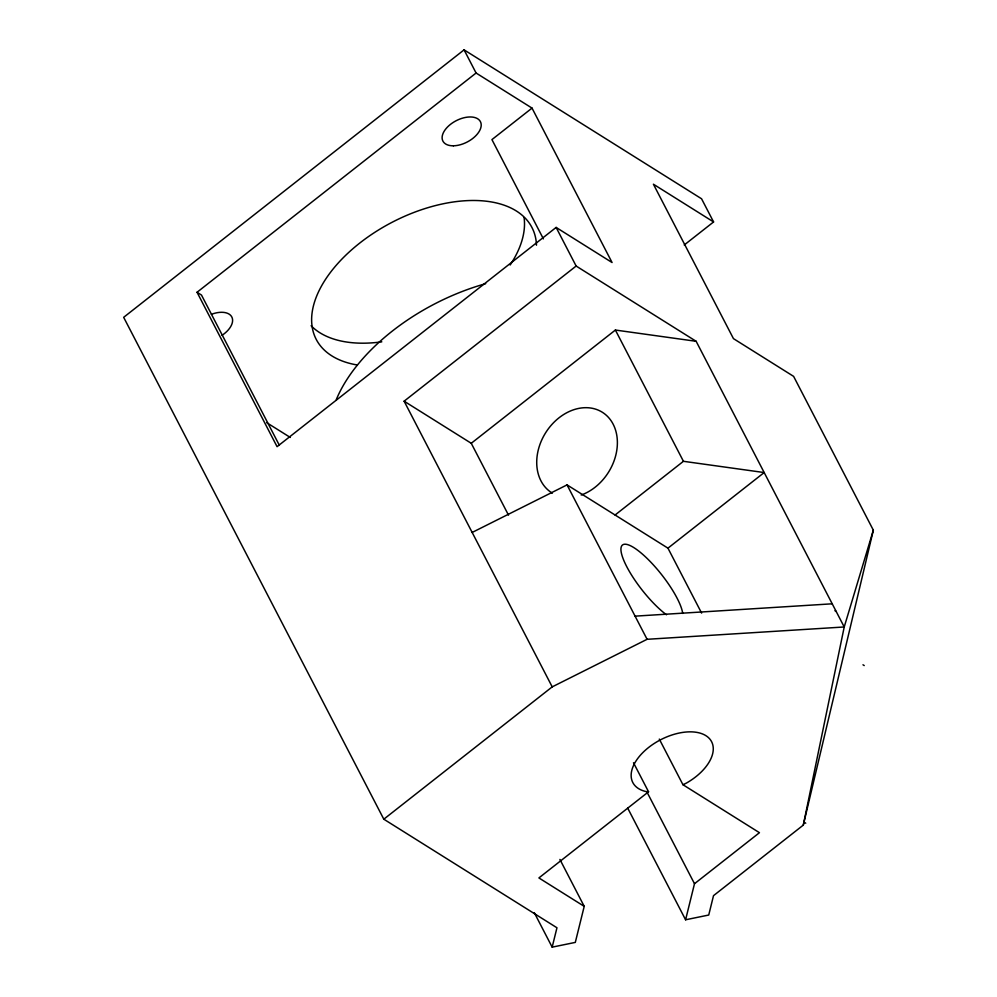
<?xml version="1.0" encoding="UTF-8"?>
<svg xmlns="http://www.w3.org/2000/svg" width="997" height="997" viewBox="0 0 997 997"><rect width="100%" height="100%" fill="white"/><g stroke="black" fill="none" stroke-linecap="round" stroke-linejoin="round"><path stroke-width="1.5" d="M627.636 807.994L685.587 919.782L708.73 915.034L713.516 895.655L803.295 825.117L844.222 626.976L873.335 530.167L793.612 376.368L733.456 338.631L653.409 184.208L713.578 221.945L684.241 244.988M803.295 825.117L873.335 530.167M559.903 859.426L584.217 906.348L575.306 942.402L552.164 947.15L556.962 927.771L383.808 819.198L123.665 317.32L464.079 49.85L701.564 198.777L713.578 221.945M685.587 919.782L694.498 883.728L759.452 832.694L682.957 784.726L659.304 739.089M197.045 292.271L476.08 73.018L532.024 108.1L612.071 262.523L556.127 227.428L277.079 446.681L197.045 292.271L201.481 295.05L279.384 445.335M532.024 108.1L491.932 139.605L543.39 238.869M552.213 686.871L404.121 401.193L576.141 266.037L696.143 341.298L844.222 626.976L647.09 639.301L552.213 686.871L383.808 819.198M404.121 401.193L471.257 443.291L615.386 330.044L696.143 341.298M615.074 515.013L683.431 461.299L764.176 472.553L667.953 548.163L567.044 484.891L472.167 532.448M633.494 762.742L648.548 791.78L538.903 877.933L584.217 906.348M682.957 784.726L686.185 783.206A44.379 25.199 -27.4 0 0 707.808 737.045A44.379 25.199 -27.4 0 0 645.869 749.756A44.379 25.199 -27.4 0 0 645.757 791.506L648.548 791.78M635.089 616.146L832.221 603.808M834.963 610.737L836.221 611.522M862.978 664.787L864.237 665.572M266.61 422.603L290.289 437.446M804.616 822.5L805.738 823.198M615.386 330.044L683.431 461.299M464.079 49.85L476.08 73.018M556.127 227.428L576.141 266.037M667.953 548.163L701.614 613.105M567.044 484.891L647.09 639.301M471.257 443.291L508.507 515.137M647.277 792.64L694.498 883.728M534.28 912.654L552.164 947.15M552.363 493.154A47.544 37.113 -57.9 0 1 552.886 423.401A47.544 37.113 -57.9 0 1 614.613 427.414A47.544 37.113 -57.9 0 1 581.201 495.035M666.47 614.775A47.544 12.413 51.8 0 1 622.913 558.146A47.544 12.413 51.8 0 1 644.897 556.326A47.544 12.413 51.8 0 1 682.708 613.429M336.301 399.585A158.473 89.992 -27.4 0 1 485.701 283.671M357.4 365.002A121.497 68.992 -27.4 0 1 372.068 234.133A121.497 68.992 -27.4 0 1 536.486 245.2M524.098 217.682A121.497 68.992 -27.4 0 1 510.177 264.978M381.801 341.834A121.497 68.992 -27.4 0 1 311.126 325.732M211.389 314.329A21.136 12.001 -27.4 0 1 231.84 317.034A21.136 12.001 -27.4 0 1 222.057 335.304M453.361 145.799A21.136 12.001 -27.4 0 0 481.14 123.977A21.136 12.001 -27.4 0 0 450.47 124.363A21.136 12.001 -27.4 0 0 453.361 145.799"/></g></svg>
